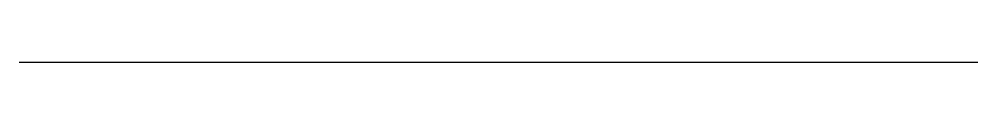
# Model space of a CAD drawing. Extents: x 0 to 2, y 0 to 0.
import ezdxf

# ---------------------------------------------------------------- set-up
doc = ezdxf.new("R2010")
doc.units = ezdxf.units.MI
doc.layers.get('0').update_dxf_attribs({"linetype": 'CONTINUOUS'})

msp = doc.modelspace()

# ---------------------------------------------------------------- linework, layer by layer
at = {"color": 0, "linetype": 'BYBLOCK'}
msp.add_line((0, 0), (2, 0), dxfattribs=at)

doc.saveas('drawing.dxf')
